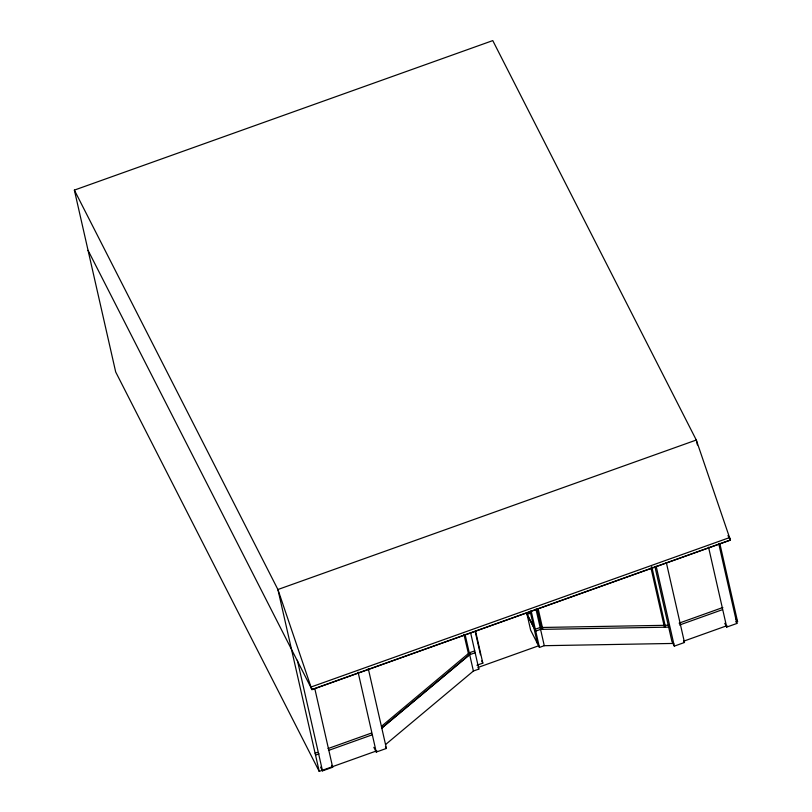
<?xml version="1.0" encoding="UTF-8"?>
<svg xmlns="http://www.w3.org/2000/svg" width="812" height="812" viewBox="0 0 812 812"><rect width="100%" height="100%" fill="white"/><g stroke="black" fill="none" stroke-linecap="round" stroke-linejoin="round"><path stroke-width="1.22" d="M381.518 726.273L469.255 652.828L474.726 650.879M470.534 653.772L381.782 728.059L469.691 654.705L475.152 652.757M385.741 744.401L473.396 671.027L478.857 669.068L470.544 632.457M376.859 750.806L319.228 771.4L115.69 371.977L74.369 190.109L492.772 40.6L696.29 440.023L730.414 540.122L312.011 689.621L88.051 250.34M730.414 540.122L729.552 537.595L311.006 687.023L312.011 689.621M673.777 643.429L544.273 645.692L539.442 647.428L530.632 630.142L526.927 613.831L530.48 612.563M530.622 613.192L527.069 614.461L533.92 627.909M535.301 629.229L540.142 627.503L668.712 625.25M535.727 631.107L540.569 629.381L669.139 627.138M476.908 665.241L482.825 663.13L475.517 630.975M538.61 645.794L478.035 667.444L478.857 669.068M315.097 753.201L317.441 752.369M328.028 748.583L371.551 733.033M679.106 623.139L722.853 607.498M315.523 755.089L319.045 753.83M328.454 750.461L371.977 734.911M679.532 625.017L722.101 609.802M684.425 640.912L726.984 625.697M320.567 767.096L322.496 770.872L332.666 767.238L314.792 688.566M373.835 747.334L376.25 752.064L386.421 748.431L368.262 668.53M724.771 623.322L726.699 627.097L736.87 623.464L718.711 543.563M654.878 566.411L671.91 641.389L674.315 646.119L684.486 642.485L666.337 562.584M468.849 655.416L463.926 634.355M727.968 535.534L730.272 540.051L311.869 689.55L277.907 589.522L74.369 190.109M735.905 618.511L737.631 621.89L719.787 543.36M735.905 621.576L736.87 623.464M683.521 640.597L684.486 642.485M526.927 613.831L533.778 627.28M481.699 660.917L482.825 663.13M385.456 746.543L386.421 748.431M331.702 765.351L332.666 767.238M697.406 444.946L696.31 440.023L277.907 589.522L319.228 771.4M708.541 547.197L726.699 627.097M656.167 566.218L674.315 646.119M651.752 566.573L665.505 627.118M650.96 567.892L664.439 627.219M538.183 608.848L542.822 629.27M537.138 609.152L541.736 629.361M535.961 609.091L544.273 645.692M531.119 610.817L539.442 647.428M530.134 611.253L537.483 643.601M475.335 632.122L480.481 654.766M465.073 634.416L473.396 671.027M358.092 672.163L376.25 752.064M297.365 660.247L322.496 770.872"/></g></svg>
